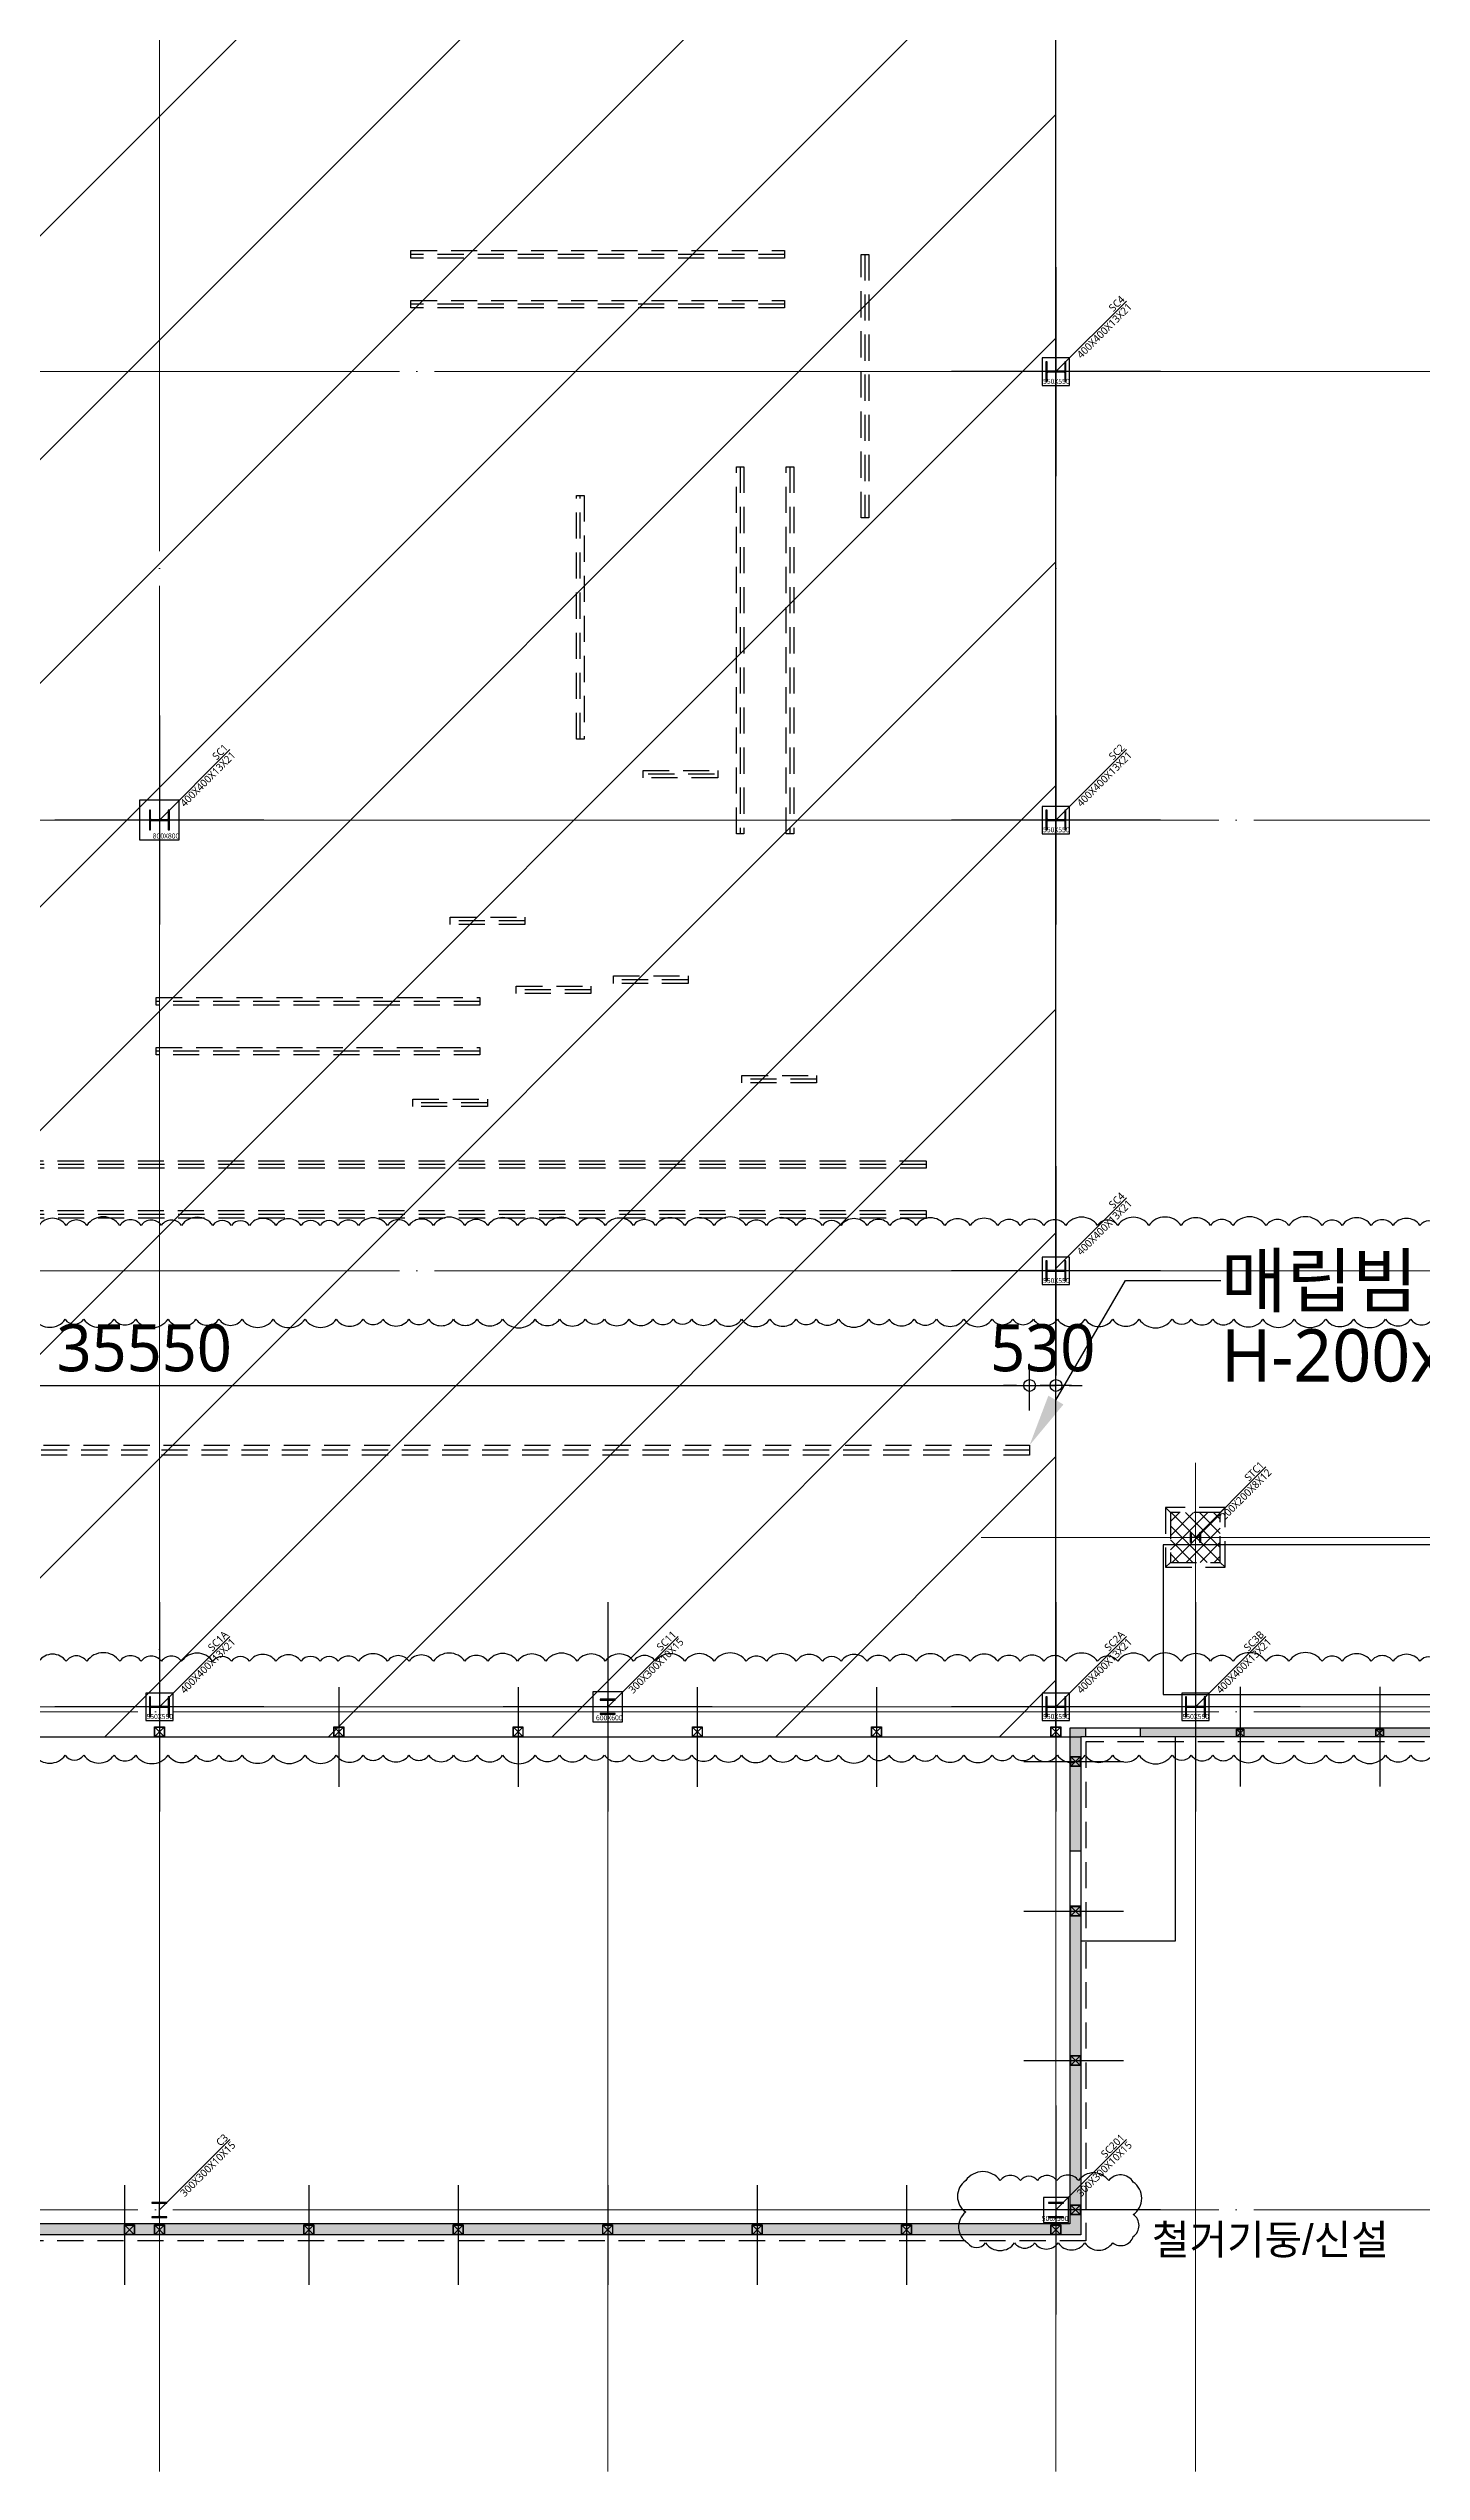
# Model space of a CAD drawing. Header units: millimetres. Extents: x -17369 to 294000, y -718917 to 220315.
# Drawn here: x 187202 to 214770, y 34393 to 83030 of the extents above; entities that cross this region are included whole.
import ezdxf
from ezdxf.enums import TextEntityAlignment as Align

# ---------------------------------------------------------------- set-up
doc = ezdxf.new("R2010")
doc.units = ezdxf.units.MM
doc.header["$LTSCALE"] = 350
for name, pattern in [('CEN', [62, 60, -1, 0, -1]), ('H12', [3, 2, -1]), ('HID', [2.3, 1.5, -0.8]), ('X-200-S-COL$0$CEN', [62, 60, -1, 0, -1]), ('X-200-S-COL$0$HID', [2.3, 1.5, -0.8])]:
    doc.linetypes.add(name, pattern=pattern)
doc.layers.get('Defpoints').update_dxf_attribs({"color": 181})
for name, color, linetype in [('0-THK300 RC SFRC SLAB영역', 2, 'H12'), ('0_RC-SLAB', 7, 'Continuous'), ('6', 6, 'Continuous'), ('CEN', 1, 'CEN'), ('Dims', 1, 'Continuous'), ('L', 9, 'Continuous'), ('PD', 6, 'Continuous'), ('PERI-OUT', 9, 'Continuous'), ('Sol', 253, 'Continuous'), ('T', 7, 'Continuous'), ('X-200-S-COL$0$Cen', 1, 'X-200-S-COL$0$CEN'), ('X-200-S-COL$0$CenA', 13, 'X-200-S-COL$0$CEN'), ('X-200-S-COL$0$CenB', 5, 'X-200-S-COL$0$CEN'), ('X-200-S-COL$0$H-Col', 3, 'Continuous'), ('X-200-S-COL$0$H-매설빔(150x150)', 2, 'Continuous'), ('X-200-S-COL$0$H-매설빔(200x200)', 250, 'Continuous'), ('X-200-S-COL$0$STUD', 4, 'Continuous')]:
    doc.layers.add(name, color=color, linetype=linetype)
for name, color, linetype, plot in [('N-plot', 147, 'Continuous', False), ('X-200-S-COL$0$#REV_231010', 21, 'Continuous', False), ('X-200-S-COL$0$P-Line', 144, 'Continuous', False), ('X-200-S-COL$0$PERI-OUT', 17, 'Continuous', False), ('X-200-S-COL$0$S-NAME', 144, 'Continuous', False)]:
    doc.layers.add(name, color=color, linetype=linetype, plot=plot)
doc.styles.add('X-200-S-COL$0$Standard', font='arial.ttf')
doc.styles.add('X-200-S-COL$0$맑은고딕', font='malgun.ttf')
doc.styles.add('맑은고딕', font='malgun.ttf')

# ---------------------------------------------------------------- blocks, each defined once
blk = doc.blocks.new('X-200-S-COL$0$1F GRID_231010')
at = {"layer": 'X-200-S-COL$0$Cen', "lineweight": 0}
for p, q in [((129980, 23300), (129980, -123050)), ((147980, 23300), (147980, -123050)), ((172950, -89900), (-22950, -89900)), ((172950, -107800), (-22950, -107800)), ((172950, -117800), (-22950, -117800))]:
    blk.add_line(p, q, dxfattribs=at)
at = {"layer": 'X-200-S-COL$0$CenA', "lineweight": 0}
for p, q in [((70400, -80900), (172950, -80900)), ((70400, -98950), (172950, -98950)), ((150780, -102800), (150780, -123050)), ((146480, -104300), (172950, -104300)), ((138980, -106300), (138980, -123050)), ((172950, -107700), (70400, -107700))]:
    blk.add_line(p, q, dxfattribs=at)
blk = doc.blocks.new('X-200-S-COL$0$H-400x400x13x21')
at = {"color": 0}
blk.add_lwpolyline([(200, -200), (200, -179), (28.5, -179, -0.4142136), (6.5, -157), (6.5, 157, -0.4142136), (28.5, 179), (200, 179), (200, 200), (-200, 200), (-200, 179), (-28.5, 179, -0.4142136), (-6.5, 157), (-6.5, -157, -0.4142136), (-28.5, -179), (-200, -179), (-200, -200)], format="xyb", close=True, dxfattribs=at)
blk = doc.blocks.new('X-200-S-COL$0$H-300x300x10x15')
at = {"color": 0, "linetype": 'ByBlock', "ltscale": 0.5}
blk.add_lwpolyline([(23, -135, -0.414214), (5, -117), (5, 117, -0.414214), (23, 135), (150, 135), (150, 150), (-150, 150), (-150, 135), (-23, 135, -0.414214), (-5, 117), (-5, -117, -0.414214), (-23, -135), (-150, -135), (-150, -150), (150, -150), (150, -135)], format="xyb", close=True, dxfattribs=at)
blk = doc.blocks.new('X-200-S-COL$0$H-200x200x8x12')
at = {"color": 0, "linetype": 'ByBlock'}
blk.add_lwpolyline([(100, 88), (17, 88, 0.414214), (4, 75), (4, -75, 0.414214), (17, -88), (100, -88), (100, -100), (-100, -100), (-100, -88), (-17, -88, 0.414214), (-4, -75), (-4, 75, 0.414214), (-17, 88), (-100, 88), (-100, 100), (100, 100)], format="xyb", close=True, dxfattribs=at)
blk = doc.blocks.new('X-200-S-COL$0$1F COLUMN_231010')
at = {"layer": 'X-200-S-COL$0$H-Col', "color": 0}
for name, p, rotation in [('X-200-S-COL$0$H-400x400x13x21', (207430, 76543), 90), ('X-200-S-COL$0$H-400x400x13x21', (189430, 67543), 90), ('X-200-S-COL$0$H-400x400x13x21', (207430, 67543), 90), ('X-200-S-COL$0$H-400x400x13x21', (207430, 58493), 90), ('X-200-S-COL$0$H-200x200x8x12', (210230, 53143), 90), ('X-200-S-COL$0$H-400x400x13x21', (189430, 49743), 90), ('X-200-S-COL$0$H-300x300x10x15', (198430, 49743), 180), ('X-200-S-COL$0$H-400x400x13x21', (207430, 49743), 90), ('X-200-S-COL$0$H-400x400x13x21', (210230, 49743), 90)]:
    blk.add_blockref(name, p, dxfattribs=dict(at, rotation=rotation))
for p in [(189430, 39643), (207430, 39643)]:
    blk.add_blockref('X-200-S-COL$0$H-300x300x10x15', p, dxfattribs=at)
blk = doc.blocks.new('X-200-S-COL$0$S-NAME')
at = {"layer": 'X-200-S-COL$0$S-NAME', "color": 0}
blk.add_line((0, 0), (2000, 0), dxfattribs=at)
at = {"layer": 'X-200-S-COL$0$S-NAME', "color": 0, "style": 'X-200-S-COL$0$맑은고딕'}
for p in [(2000, 105), (2000, -105)]:
    blk.add_attdef('.', text='', height=150, rotation=359.9949, dxfattribs=at).set_placement(p, align=Align.MIDDLE_RIGHT)
blk = doc.blocks.new('X-200-S-COL$0$PERIMITER_231026')
at = {"layer": 'X-200-S-COL$0$PERI-OUT'}
for points in [[(140800, 167343), (140800, 171293), (177580, 171293), (177580, 176343), (200030, 179093), (224980, 179093), (224980, 150943), (222400, 150943), (222400, 54231), (217203, 49143), (207930, 49143), (207930, 39143), (58950, 39143), (58950, 49143), (45650, 49143), (45650, 98043), (39480, 98043), (39480, 139943), (49950, 139943), (49950, 157943), (120950, 157943), (120950, 169343), (135850, 169343), (135850, 167343)], [(141020, 167123), (141020, 171073), (177800, 171073), (177800, 176148), (200043, 178873), (224760, 178873), (224760, 151163), (222230, 151163), (222230, 54303), (217134, 49313), (207710, 49313), (207710, 39363), (59170, 39363), (59170, 49363), (45870, 49363), (45870, 98263), (39650, 98263), (39650, 139723), (50170, 139723), (50170, 157723), (121120, 157723), (121125, 169173), (135680, 169173), (135680, 167123)]]:
    blk.add_lwpolyline(points, dxfattribs=at)
blk = doc.blocks.new('X-200-S-COL$0$Stud')
at = {"color": 250}
for p, q in [((-94, -94), (94, 94)), ((-94, 94), (94, -94))]:
    blk.add_line(p, q, dxfattribs=at)
blk.add_lwpolyline([(100, -100), (-100, -100), (-100, 100), (100, 100)], close=True)
at = {"color": 6}
blk.add_lwpolyline([(94, -94), (-94, -94), (-94, 94), (94, 94)], close=True, dxfattribs=at)
blk = doc.blocks.new('X-200-S-COL$0$Stud-150x150x6')
at = {"color": 250}
for p, q in [((-69, -69), (69, 69)), ((-69, 69), (69, -69))]:
    blk.add_line(p, q, dxfattribs=at)
blk.add_lwpolyline([(75, -75), (-75, -75), (-75, 75), (75, 75)], close=True)
at = {"color": 6}
blk.add_lwpolyline([(69, -69), (-69, -69), (-69, 69), (69, 69)], close=True, dxfattribs=at)
blk = doc.blocks.new('X-200-S-COL$0$1F STUD_231010')
at = {"layer": 'X-200-S-COL$0$CenB'}
for p, q in [((193030, 50138), (193030, 48138)), ((196630, 50138), (196630, 48138)), ((200230, 50138), (200230, 48138)), ((203830, 50138), (203830, 48138)), ((211130, 50143), (211130, 48143)), ((213930, 50143), (213930, 48143)), ((206785, 48643), (208785, 48643)), ((206785, 45643), (208785, 45643)), ((206785, 42643), (208785, 42643)), ((188730, 40143), (188730, 38143)), ((192430, 40143), (192430, 38143)), ((195430, 40143), (195430, 38143)), ((198430, 40143), (198430, 38143)), ((201430, 40143), (201430, 38143)), ((204430, 40143), (204430, 38143))]:
    blk.add_line(p, q, dxfattribs=at)
at = {"layer": 'X-200-S-COL$0$STUD'}
for name, p in [('X-200-S-COL$0$Stud', (189430, 49243)), ('X-200-S-COL$0$Stud', (193030, 49243)), ('X-200-S-COL$0$Stud', (196630, 49243)), ('X-200-S-COL$0$Stud', (200230, 49243)), ('X-200-S-COL$0$Stud', (203830, 49243)), ('X-200-S-COL$0$Stud', (207430, 49243)), ('X-200-S-COL$0$Stud-150x150x6', (211130, 49218)), ('X-200-S-COL$0$Stud-150x150x6', (213930, 49218)), ('X-200-S-COL$0$Stud', (207825, 48643)), ('X-200-S-COL$0$Stud', (207825, 45643)), ('X-200-S-COL$0$Stud', (207825, 42643)), ('X-200-S-COL$0$Stud', (207825, 39643)), ('X-200-S-COL$0$Stud', (188830, 39243)), ('X-200-S-COL$0$Stud', (189430, 39243)), ('X-200-S-COL$0$Stud', (192430, 39243)), ('X-200-S-COL$0$Stud', (195430, 39243)), ('X-200-S-COL$0$Stud', (198430, 39243)), ('X-200-S-COL$0$Stud', (201430, 39243)), ('X-200-S-COL$0$Stud', (204430, 39243)), ('X-200-S-COL$0$Stud', (207430, 39243))]:
    blk.add_blockref(name, p, dxfattribs=at)
blk = doc.blocks.new('X-200-S-COL$0$ZONE#5_BEAM')
at = {"layer": 'X-200-S-COL$0$H-매설빔(150x150)', "color": 0, "linetype": 'ByBlock', "lineweight": -2}
for p, q in [((48630, 2355), (41130, 2355)), ((50245, 2355), (50245, -2935)), ((48630, 1355), (41130, 1355)), ((47740, -1910), (47740, -9275)), ((48740, -1910), (48740, -9275)), ((44530, -7375), (44530, -2485)), ((47224, -8080), (45724, -8080)), ((43420, -11025), (41920, -11025)), ((42515, -12640), (36015, -12640)), ((44745, -12410), (43245, -12410)), ((46695, -12205), (45195, -12205)), ((42515, -13640), (36015, -13640)), ((49275, -14200), (47775, -14200)), ((42665, -14675), (41165, -14675)), ((51475, -15915), (12300, -15915)), ((51475, -16915), (12300, -16915))]:
    blk.add_line(p, q, dxfattribs=at)
for points in [[(41130, 2280), (41130, 2430), (48630, 2430), (48630, 2280)], [(50320, -2935), (50170, -2935), (50170, 2355), (50320, 2355)], [(41130, 1280), (41130, 1430), (48630, 1430), (48630, 1280)], [(47815, -9275), (47665, -9275), (47665, -1910), (47815, -1910)], [(48815, -9275), (48665, -9275), (48665, -1910), (48815, -1910)], [(44455, -2485), (44605, -2485), (44605, -7375), (44455, -7375)], [(45790, -8155), (45790, -8005), (47290, -8005), (47290, -8155)], [(41920, -11100), (41920, -10950), (43420, -10950), (43420, -11100)], [(45195, -12280), (45195, -12130), (46695, -12130), (46695, -12280)], [(36015, -12715), (36015, -12565), (42515, -12565), (42515, -12715)], [(43245, -12485), (43245, -12335), (44745, -12335), (44745, -12485)], [(36015, -13715), (36015, -13565), (42515, -13565), (42515, -13715)], [(47775, -14275), (47775, -14125), (49275, -14125), (49275, -14275)], [(41165, -14750), (41165, -14600), (42665, -14600), (42665, -14750)], [(12300, -15990), (12300, -15840), (51475, -15840), (51475, -15990)], [(12300, -16990), (12300, -16840), (51475, -16840), (51475, -16990)]]:
    blk.add_lwpolyline(points, close=True, dxfattribs=at)
at = {"layer": 'X-200-S-COL$0$H-매설빔(200x200)', "color": 0, "linetype": 'ByBlock', "lineweight": -2}
blk.add_line((53550, -21650), (9600, -21650), dxfattribs=at)
blk.add_lwpolyline([(9600, -21750), (9600, -21550), (53550, -21550), (53550, -21750)], close=True, dxfattribs=at)
blk = doc.blocks.new('DIMDOT')
at = {"color": 0, "linetype": 'ByBlock'}
blk.add_line((-1.2, 0), (1.2, 0), dxfattribs=at)
at = {"color": 3}
blk.add_circle((0, 0), 0.45, dxfattribs=at)

msp = doc.modelspace()

# ---------------------------------------------------------------- hatches: boundary and pattern name
at = {"layer": '0-THK300 RC SFRC SLAB영역', "linetype": 'ByBlock'}
h = msp.add_hatch(dxfattribs=at)
h.set_pattern_fill('ANSI31', color=256, scale=1000)
h.paths.add_polyline_path([(141347.7, 49142.6), (207430, 49142.6), (207430, 85542.6), (141348.5, 85542.6)])
at = {"layer": '6'}
h = msp.add_hatch(dxfattribs=at)
h.set_pattern_fill('_USER', color=250, scale=200, angle=45, double=1, pattern_type=0)
h.set_pattern_definition([(45, (132330, -94650), (-141.42136, 141.42136), []), (135, (132330, -94650), (-141.42136, -141.42136), [])])
h.paths.add_polyline_path([(209730, 52642.6), (209730, 53642.6), (210730, 53642.6), (210730, 52642.6)])
at = {"layer": 'Sol'}
h = msp.add_hatch(color=256, dxfattribs=at)
h.dxf.hatch_style = 1
h.paths.add_polyline_path([(118570, 39362.6), (116250, 39362.6), (116250, 39142.6), (118570, 39142.6)])
h.paths.add_polyline_path([(174720, 39362.6), (172550, 39362.6), (172550, 39142.6), (174720, 39142.6)])
h.paths.add_polyline_path([(170450, 39362.6), (170450, 39142.6), (171450, 39142.6), (171450, 39362.6)])
h.paths.add_polyline_path([(163550, 39362.6), (163550, 39142.6), (165450, 39142.6), (165450, 39362.6)])
h.paths.add_polyline_path([(162450, 39142.6), (162450, 39362.6), (129130, 39362.6), (129130, 39142.6)])
h.paths.add_polyline_path([(73450, 39362.6), (73450, 39142.6), (115150, 39142.6), (115150, 39362.6)])
h.paths.add_polyline_path([(56150, 49362.6), (56150, 49142.6), (57350, 49142.6), (57350, 49362.6)])
h.paths.add_polyline_path([(45870, 60442.6), (45650, 60442.6), (45650, 49142.6), (52150, 49142.6), (52150, 49362.6), (45870, 49362.6)])
h.paths.add_polyline_path([(45870, 71042.6), (45650, 71042.6), (45650, 62442.6), (45870, 62442.6)])
h.paths.add_polyline_path([(45870, 79642.6), (45650, 79642.6), (45650, 76042.6), (45870, 76042.6)])
h.paths.add_polyline_path([(44800, 98262.6), (44800, 98042.6), (45650, 98042.6), (45650, 80742.6), (45870, 80742.6), (45870, 98262.6)])
h.paths.add_polyline_path([(45800, 139942.6), (45800, 139722.6), (46500, 139722.6), (46500, 139942.6)])
h.paths.add_polyline_path([(40800, 139722.6), (40800, 139942.6), (39480, 139942.6), (39480, 98042.6), (40800, 98042.6), (40800, 98262.6), (39650, 98262.6), (39650, 139722.6)])
h.paths.add_polyline_path([(50170, 145142.6), (49950, 145142.6), (49950, 139942.6), (47600, 139942.6), (47600, 139722.6), (50170, 139722.6)])
h.paths.add_polyline_path([(50170, 147842.6), (49950, 147842.6), (49950, 146942.6), (50170, 146942.6)])
h.paths.add_polyline_path([(50170, 155042.6), (49950, 155042.6), (49950, 148742.6), (50170, 148742.6)])
h.paths.add_polyline_path([(67250, 157722.6), (67250, 157942.6), (49950, 157942.6), (49950, 156842.6), (50170, 156842.6), (50170, 157722.6)])
h.paths.add_polyline_path([(109850, 157722.6), (109850, 157942.6), (68350, 157942.6), (68350, 157722.6)])
h.paths.add_polyline_path([(135680, 167122.6), (136250, 167122.6), (136250, 167342.6), (135850, 167342.6), (135850, 169342.6), (120950, 169342.6), (120950, 166167.6), (121120, 166167.6), (121120, 169172.6), (135680, 169172.6)])
h.paths.add_polyline_path([(137850, 167342.6), (137350, 167342.6), (137350, 167122.6), (137850, 167122.6)])
h.paths.add_polyline_path([(177800, 171942.6), (177580, 171942.6), (177580, 171292.6), (140800, 171292.6), (140800, 167342.6), (140350, 167342.6), (140350, 167122.6), (141020, 167122.6), (141020, 171072.6), (177800, 171072.6)])
h.paths.add_polyline_path([(224760, 177842.6), (224980, 177842.6), (224980, 179092.6), (200030, 179092.6), (177580, 176342.6), (177580, 175342.6), (177800, 175342.6), (177800, 176147.9), (200043.4, 178872.6), (224760, 178872.6)])
h.paths.add_polyline_path([(207930, 45742.6), (207710, 45742.6), (207710, 39362.6), (185280, 39362.6), (185280, 39142.6), (207930, 39142.6)])
h.paths.add_polyline_path([(208030, 49142.6), (208030, 49312.6), (207710, 49312.6), (207710, 46842.6), (207930, 46842.6), (207930, 49142.6)])
h.paths.add_polyline_path([(222400, 64617.6), (222230, 64617.6), (222230, 54302.5), (217133.9, 49312.6), (209130, 49312.6), (209130, 49142.6), (217203.3, 49142.6), (222400, 54231)])
h.paths.add_polyline_path([(222400, 89467.6), (222230, 89467.6), (222230, 66617.6), (222400, 66617.6)])
h.paths.add_polyline_path([(222400, 97617.6), (222230, 97617.6), (222230, 91467.6), (222400, 91467.6)])
h.paths.add_polyline_path([(222400, 107467.6), (222230, 107467.6), (222230, 100417.6), (222400, 100417.6)])
h.paths.add_polyline_path([(222400, 144167.6), (222230, 144167.6), (222230, 109467.6), (222400, 109467.6)])
h.paths.add_polyline_path([(222230, 145267.6), (222400, 145267.6), (222400, 150942.6), (224980, 150942.6), (224980, 172842.6), (224760, 172842.6), (224760, 151162.6), (222230, 151162.6)])
h.paths.add_polyline_path([(67350, 39362.6), (67350, 39142.6), (69450, 39142.6), (69450, 39362.6)])
h.paths.add_polyline_path([(66250, 39142.6), (66250, 39362.6), (59170, 39362.6), (59170, 49362.6), (58450, 49362.6), (58450, 49142.6), (58950, 49142.6), (58950, 39142.6)])
h.paths.add_polyline_path([(120950, 160967.6), (121120, 160967.6), (121120, 164167.6), (120950, 164167.6)])
h.paths.add_polyline_path([(121120, 159867.6), (120950, 159867.6), (120950, 157942.6), (110950, 157942.6), (110950, 157722.6), (121120, 157722.6)])

# ---------------------------------------------------------------- linework, layer by layer
at = {"layer": '0-THK300 RC SFRC SLAB영역', "linetype": 'ByBlock'}
msp.add_lwpolyline([(141347.7, 49142.6), (207430, 49142.6), (207430, 85542.6), (141348.5, 85542.6)], close=True, dxfattribs=at)
at = {"layer": '0_RC-SLAB', "color": 4}
for p, q in [((216930, 52992.6), (209580, 52992.6)), ((209580, 52992.6), (209580, 49992.6)), ((209580, 49992.6), (216930, 49992.6))]:
    msp.add_line(p, q, dxfattribs=at)
at = {"layer": '0_RC-SLAB'}
for p, q in [((217133.9, 49312.6), (207710, 49312.6)), ((207710, 49312.6), (207710, 39362.6)), ((207710, 39362.6), (185280, 39362.6))]:
    msp.add_line(p, q, dxfattribs=at)
at = {"layer": '6', "linetype": 'HID'}
msp.add_lwpolyline([(209730, 52642.6), (210730, 52642.6), (210730, 53642.6), (209730, 53642.6)], close=True, dxfattribs=at)
at = {"layer": 'CEN'}
for p, q in [((207430, 78642.6), (207430, 74442.6)), ((209530, 76542.6), (205330, 76542.6)), ((189430, 69642.6), (189430, 65442.6)), ((207430, 69642.6), (207430, 65442.6)), ((191530, 67542.6), (187330, 67542.6)), ((209530, 67542.6), (205330, 67542.6)), ((207430, 60592.6), (207430, 56392.6)), ((209530, 58492.6), (205330, 58492.6)), ((189430, 51842.6), (189430, 47642.6)), ((198430, 51842.6), (198430, 47642.6)), ((207430, 51842.6), (207430, 47642.6)), ((210230, 51842.6), (210230, 47642.6)), ((191530, 49742.6), (187330, 49742.6)), ((200530, 49742.6), (196330, 49742.6)), ((209530, 49742.6), (205330, 49742.6)), ((212330, 49742.6), (208130, 49742.6)), ((207430, 41742.6), (207430, 37542.6)), ((209530, 39642.6), (205330, 39642.6))]:
    msp.add_line(p, q, dxfattribs=at)
at = {"layer": 'Dims', "color": 1, "transparency": 16777216}
for p, q in [((206900, 55692.6), (206900, 56630.1)), ((206900, 55692.6), (206900, 56630.1)), ((207430, 55692.6), (207430, 56630.1)), ((171612.5, 56192.6), (206637.5, 56192.6)), ((206637.5, 56192.6), (206375, 56192.6)), ((206900, 56192.6), (207430, 56192.6)), ((207692.5, 56192.6), (207955, 56192.6))]:
    msp.add_line(p, q, dxfattribs=at)
at = {"layer": 'L', "lineweight": -2}
for p, q in [((207429.1, 55899.6), (208828.1, 58297.3)), ((208828.1, 58297.3), (210742.1, 58297.3))]:
    msp.add_line(p, q, dxfattribs=at)
msp.add_solid([(207580.3, 55811.4), (206900, 54992.6), (207278, 55987.7)], dxfattribs=at)
at = {"layer": 'N-plot', "linetype": 'HID'}
for p, q in [((209630, 53742.6), (209730, 53642.6)), ((210830, 53742.6), (210730, 53642.6)), ((209630, 52542.6), (209730, 52642.6)), ((210830, 52542.6), (210730, 52642.6))]:
    msp.add_line(p, q, dxfattribs=at)
msp.add_lwpolyline([(209630, 52542.6), (210830, 52542.6), (210830, 53742.6), (209630, 53742.6)], close=True, dxfattribs=at)
at = {"layer": 'PD'}
for points in [[(207155, 76267.6), (207705, 76267.6), (207705, 76817.6), (207155, 76817.6)], [(189030, 67142.6), (189830, 67142.6), (189830, 67942.6), (189030, 67942.6)], [(207155, 67267.6), (207705, 67267.6), (207705, 67817.6), (207155, 67817.6)], [(207155, 58217.6), (207705, 58217.6), (207705, 58767.6), (207155, 58767.6)], [(189155, 49467.6), (189705, 49467.6), (189705, 50017.6), (189155, 50017.6)], [(198130, 49442.6), (198730, 49442.6), (198730, 50042.6), (198130, 50042.6)], [(207155, 49467.6), (207705, 49467.6), (207705, 50017.6), (207155, 50017.6)], [(209955, 49467.6), (210505, 49467.6), (210505, 50017.6), (209955, 50017.6)], [(207180, 39392.6), (207680, 39392.6), (207680, 39892.6), (207180, 39892.6)]]:
    msp.add_lwpolyline(points, close=True, dxfattribs=at)
at = {"layer": 'PERI-OUT'}
for p, q in [((217133.9, 49312.6), (207710, 49312.6)), ((207710, 49312.6), (207710, 39362.6)), ((217203.3, 49142.6), (207930, 49142.6)), ((207930, 49142.6), (207930, 39142.6)), ((208030, 49142.6), (208030, 49312.6)), ((209130, 49142.6), (209130, 49312.6)), ((209830, 45042.6), (209830, 49142.6)), ((207930, 46842.6), (207710, 46842.6)), ((207930, 45742.6), (207710, 45742.6)), ((207930, 45042.6), (209830, 45042.6)), ((207710, 39362.6), (185280, 39362.6)), ((207930, 39142.6), (185280, 39142.6))]:
    msp.add_line(p, q, dxfattribs=at)
at = {"layer": 'X-200-S-COL$0$#REV_231010'}
for points in [[(215089.9, 59406.3, 0.5205671), (214738.7, 59406.3, 0.5205671), (214198.5, 59406.3, 0.5205671), (213760, 59406.3, 0.5205671), (213174.1, 59406.3, 0.5205671), (212773.2, 59406.3, 0.5205671), (212106.6, 59406.3, 0.5205671), (211649.8, 59406.3, 0.5205671), (210984.9, 59406.3, 0.5205671), (210534.3, 59406.3, 0.5205671), (209940.9, 59406.3, 0.5205671), (209298.1, 59406.3, 0.5205671), (208670.5, 59406.3, 0.5205671), (208263.5, 59406.3, 0.5205671), (207627.3, 59406.3, 0.5205671), (207187.2, 59406.3, 0.5205671), (206714.2, 59406.3, 0.5205671), (206263.1, 59406.3, 0.5205671), (205710.7, 59406.3, 0.5205671), (205200.5, 59406.3, 0.5205671), (204620.6, 59406.3, 0.5205671), (204097.5, 59406.3, 0.5205671), (203638.7, 59406.3, 0.5205671), (203114.8, 59406.3, 0.5205671), (202739.8, 59406.3, 0.5205671), (202213.9, 59406.3, 0.5205671), (201616.8, 59406.3, 0.5205671), (201213.4, 59406.3, 0.5205671), (200565.5, 59406.3, 0.5205671), (199977.1, 59406.3, 0.5205671), (199390.7, 59406.3, 0.5205671), (198948.2, 59406.3, 0.5205671), (198383, 59406.3, 0.5205671), (197816.7, 59406.3, 0.5205671), (197189.1, 59406.3, 0.5205671), (196622.8, 59406.3, 0.5205671), (196022, 59406.3, 0.5205671), (195563.8, 59406.3, 0.5205671), (194932, 59406.3, 0.5205671), (194443, 59406.3, 0.5205671), (194006.8, 59406.3, 0.5205671), (193427.5, 59406.3, 0.5205671), (193021.8, 59406.3, 0.5205671), (192656.4, 59406.3, 0.5205671), (192274, 59406.3, 0.5205671), (191769.1, 59406.3, 0.5205671), (191237.9, 59406.3, 0.5205671), (190876.8, 59406.3, 0.5205671), (190501.1, 59406.3, 0.5205671), (189875.2, 59406.3, 0.5205671), (189469.3, 59406.3, 0.5205671), (189064.3, 59406.3, 0.5205671), (188633.4, 59406.3, 0.5205671), (187972.5, 59406.3, 0.5205671), (187556.8, 59406.3, 0.5205671), (187009.7, 59406.3, 0.5205671)], [(186922.3, 57520.7, 0.5205671), (187537, 57520.7, 0.5205671), (187910.6, 57520.7, 0.5205671), (188519.6, 57520.7, 0.5205671), (188955.4, 57520.7, 0.5205671), (189603, 57520.7, 0.5205671), (190164.6, 57520.7, 0.5205671), (190626.1, 57520.7, 0.5205671), (191091.2, 57520.7, 0.5205671), (191714.5, 57520.7, 0.5205671), (192353.7, 57520.7, 0.5205671), (192980.4, 57520.7, 0.5205671), (193519.9, 57520.7, 0.5205671), (193919, 57520.7, 0.5205671), (194440.5, 57520.7, 0.5205671), (194838.1, 57520.7, 0.5205671), (195336, 57520.7, 0.5205671), (195807.5, 57520.7, 0.5205671), (196319, 57520.7, 0.5205671), (196974.9, 57520.7, 0.5205671), (197463.4, 57520.7, 0.5205671), (197980.1, 57520.7, 0.5205671), (198365, 57520.7, 0.5205671), (198859.4, 57520.7, 0.5205671), (199335.3, 57520.7, 0.5205671), (199745.6, 57520.7, 0.5205671), (200120, 57520.7, 0.5205671), (200588.4, 57520.7, 0.5205671), (201119.2, 57520.7, 0.5205671), (201685.3, 57520.7, 0.5205671), (202213.2, 57520.7, 0.5205671), (202614.2, 57520.7, 0.5205671), (203067.4, 57520.7, 0.5205671), (203674.9, 57520.7, 0.5205671), (204077.4, 57520.7, 0.5205671), (204582.5, 57520.7, 0.5205671), (205032.2, 57520.7, 0.5205671), (205578.8, 57520.7, 0.5205671), (206147.7, 57520.7, 0.5205671), (206562.6, 57520.7, 0.5205671), (206976, 57520.7, 0.5205671), (207458.7, 57520.7, 0.5205671), (208016.4, 57520.7, 0.5205671), (208569.8, 57520.7, 0.5205671), (209099.7, 57520.7, 0.5205671), (209762.5, 57520.7, 0.5205671), (210147.8, 57520.7, 0.5205671), (210578.9, 57520.7, 0.5205671), (211001.9, 57520.7, 0.5205671), (211584.7, 57520.7, 0.5205671), (212211.6, 57520.7, 0.5205671), (212846, 57520.7, 0.5205671), (213409.8, 57520.7, 0.5205671), (214047.8, 57520.7, 0.5205671), (214553.5, 57520.7, 0.5205671), (214986.4, 57520.7, 0.5205671)], [(215089.9, 50656.3, 0.5205671), (214738.7, 50656.3, 0.5205671), (214198.5, 50656.3, 0.5205671), (213760, 50656.3, 0.5205671), (213174.1, 50656.3, 0.5205671), (212773.2, 50656.3, 0.5205671), (212106.6, 50656.3, 0.5205671), (211649.8, 50656.3, 0.5205671), (210984.9, 50656.3, 0.5205671), (210534.3, 50656.3, 0.5205671), (209940.9, 50656.3, 0.5205671), (209298.1, 50656.3, 0.5205671), (208670.5, 50656.3, 0.5205671), (208263.5, 50656.3, 0.5205671), (207627.3, 50656.3, 0.5205671), (207187.2, 50656.3, 0.5205671), (206714.2, 50656.3, 0.5205671), (206263.1, 50656.3, 0.5205671), (205710.7, 50656.3, 0.5205671), (205200.5, 50656.3, 0.5205671), (204620.6, 50656.3, 0.5205671), (204097.5, 50656.3, 0.5205671), (203638.7, 50656.3, 0.5205671), (203114.8, 50656.3, 0.5205671), (202739.8, 50656.3, 0.5205671), (202213.9, 50656.3, 0.5205671), (201616.8, 50656.3, 0.5205671), (201213.4, 50656.3, 0.5205671), (200565.5, 50656.3, 0.5205671), (199977.1, 50656.3, 0.5205671), (199390.7, 50656.3, 0.5205671), (198948.2, 50656.3, 0.5205671), (198383, 50656.3, 0.5205671), (197816.7, 50656.3, 0.5205671), (197189.1, 50656.3, 0.5205671), (196622.8, 50656.3, 0.5205671), (196022, 50656.3, 0.5205671), (195563.8, 50656.3, 0.5205671), (194932, 50656.3, 0.5205671), (194443, 50656.3, 0.5205671), (194006.8, 50656.3, 0.5205671), (193427.5, 50656.3, 0.5205671), (193021.8, 50656.3, 0.5205671), (192656.4, 50656.3, 0.5205671), (192274, 50656.3, 0.5205671), (191769.1, 50656.3, 0.5205671), (191237.9, 50656.3, 0.5205671), (190876.8, 50656.3, 0.5205671), (190501.1, 50656.3, 0.5205671), (189875.2, 50656.3, 0.5205671), (189469.3, 50656.3, 0.5205671), (189064.3, 50656.3, 0.5205671), (188633.4, 50656.3, 0.5205671), (187972.5, 50656.3, 0.5205671), (187556.8, 50656.3, 0.5205671), (187009.7, 50656.3, 0.5205671)], [(186922.3, 48770.7, 0.5205671), (187537, 48770.7, 0.5205671), (187910.6, 48770.7, 0.5205671), (188519.6, 48770.7, 0.5205671), (188955.4, 48770.7, 0.5205671), (189603, 48770.7, 0.5205671), (190164.6, 48770.7, 0.5205671), (190626.1, 48770.7, 0.5205671), (191091.2, 48770.7, 0.5205671), (191714.5, 48770.7, 0.5205671), (192353.7, 48770.7, 0.5205671), (192980.4, 48770.7, 0.5205671), (193519.9, 48770.7, 0.5205671), (193919, 48770.7, 0.5205671), (194440.5, 48770.7, 0.5205671), (194838.1, 48770.7, 0.5205671), (195336, 48770.7, 0.5205671), (195807.5, 48770.7, 0.5205671), (196319, 48770.7, 0.5205671), (196974.9, 48770.7, 0.5205671), (197463.4, 48770.7, 0.5205671), (197980.1, 48770.7, 0.5205671), (198365, 48770.7, 0.5205671), (198859.4, 48770.7, 0.5205671), (199335.3, 48770.7, 0.5205671), (199745.6, 48770.7, 0.5205671), (200120, 48770.7, 0.5205671), (200588.4, 48770.7, 0.5205671), (201119.2, 48770.7, 0.5205671), (201685.3, 48770.7, 0.5205671), (202213.2, 48770.7, 0.5205671), (202614.2, 48770.7, 0.5205671), (203067.4, 48770.7, 0.5205671), (203674.9, 48770.7, 0.5205671), (204077.4, 48770.7, 0.5205671), (204582.5, 48770.7, 0.5205671), (205032.2, 48770.7, 0.5205671), (205578.8, 48770.7, 0.5205671), (206147.7, 48770.7, 0.5205671), (206562.6, 48770.7, 0.5205671), (206976, 48770.7, 0.5205671), (207458.7, 48770.7, 0.5205671), (208016.4, 48770.7, 0.5205671), (208569.8, 48770.7, 0.5205671), (209099.7, 48770.7, 0.5205671), (209762.5, 48770.7, 0.5205671), (210147.8, 48770.7, 0.5205671), (210578.9, 48770.7, 0.5205671), (211001.9, 48770.7, 0.5205671), (211584.7, 48770.7, 0.5205671), (212211.6, 48770.7, 0.5205671), (212846, 48770.7, 0.5205671), (213409.8, 48770.7, 0.5205671), (214047.8, 48770.7, 0.5205671), (214553.5, 48770.7, 0.5205671), (214986.4, 48770.7, 0.5205671)]]:
    msp.add_lwpolyline(points, format="xyb", dxfattribs=at)
msp.add_lwpolyline([(205617.6, 40231.6, 0.5205671), (205617.6, 39600, 0.5205671), (205655.9, 38981.7, 0.5205671), (206015, 38981.7, 0.5205671), (206601, 38981.7, 0.5205671), (207002.3, 38981.7, 0.5205671), (207473.4, 38981.7, 0.5205671), (208008.8, 38981.7, 0.5205671), (208569.6, 38981.7, 0.5205671), (208983.3, 39111.9, 0.5205671), (208983.3, 39551.2, 0.5205671), (208983.3, 40202.6, 0.5205671), (208488.7, 40231.6, 0.5205671), (207884.2, 40231.6, 0.5205671), (207449, 40231.6, 0.5205671), (207057.5, 40231.6, 0.5205671), (206720, 40231.6, 0.5205671), (206310.5, 40231.6, 0.5205671)], format="xyb", close=True, dxfattribs=at)
at = {"layer": 'X-200-S-COL$0$P-Line'}
msp.add_line((77525, 49142.6), (207930, 49142.6), dxfattribs=at)
at = {"layer": 'X-200-S-COL$0$P-Line', "color": 253, "linetype": 'X-200-S-COL$0$HID'}
msp.add_lwpolyline([(222500, 54189), (217244.1, 49042.6), (208030, 49042.6), (208030, 39022.6), (58850, 39022.6), (58850, 49042.6), (45550, 49042.6), (45550, 97942.6), (39380, 97942.6), (39380, 140042.6), (49850, 140042.6), (49850, 158042.6), (120850, 158042.6), (120850, 169442.6), (135950, 169442.6), (135950, 167442.6), (140700, 167442.6), (140700, 171392.6), (177480, 171392.6), (177480, 176431.1), (200023.9, 179192.6), (225080, 179192.6), (225080, 150842.6), (222500, 150842.6)], close=True, dxfattribs=at)

# ---------------------------------------------------------------- block references
at = {"layer": 'Dims', "color": 1, "transparency": 16777216, "xscale": 262.5, "yscale": 262.5, "zscale": 262.5}
msp.add_blockref('DIMDOT', (206900, 56192.6), dxfattribs=at)
msp.add_blockref('DIMDOT', (206900, 56192.6), dxfattribs=at)
at = {"layer": 'Dims', "color": 1, "transparency": 16777216, "xscale": 262.5, "yscale": 262.5, "zscale": 262.5, "rotation": 180}
msp.add_blockref('DIMDOT', (207430, 56192.6), dxfattribs=at)
at = {"layer": 'X-200-S-COL$0$Cen', "lineweight": 0}
msp.add_blockref('X-200-S-COL$0$1F GRID_231010', (59450, 157442.6), dxfattribs=at)
at = {"layer": 'X-200-S-COL$0$H-Col'}
msp.add_blockref('X-200-S-COL$0$1F COLUMN_231010', (0, 0), dxfattribs=at)
at = {"layer": 'X-200-S-COL$0$H-매설빔(150x150)', "color": 1, "linetype": 'X-200-S-COL$0$HID'}
msp.add_blockref('X-200-S-COL$0$ZONE#5_BEAM', (153350, 76542.6), dxfattribs=at)
at = {"layer": 'X-200-S-COL$0$PERI-OUT'}
msp.add_blockref('X-200-S-COL$0$PERIMITER_231026', (0, 0), dxfattribs=at)
at = {"layer": 'X-200-S-COL$0$S-NAME'}
ref = msp.add_blockref('X-200-S-COL$0$S-NAME', (207430, 76542.6), dxfattribs=dict(at, rotation=45.00000000000001))
ref.add_attrib('.', '400X400X13X21', dxfattribs={"color": 0, "height": 150, "rotation": 44.99494, "style": 'X-200-S-COL$0$맑은고딕'}).set_placement((208918.2, 77882.6), align=Align.MIDDLE_RIGHT)
ref.add_attrib('.', 'SC4', dxfattribs={"color": 0, "height": 150, "rotation": 44.99494, "style": 'X-200-S-COL$0$맑은고딕'}).set_placement((208769.9, 78031), align=Align.MIDDLE_RIGHT)
ref = msp.add_blockref('X-200-S-COL$0$S-NAME', (189430, 67542.6), dxfattribs=dict(at, rotation=45.00000000000001))
ref.add_attrib('.', '400X400X13X21', dxfattribs={"color": 0, "height": 150, "rotation": 44.99494, "style": 'X-200-S-COL$0$맑은고딕'}).set_placement((190918.2, 68882.6), align=Align.MIDDLE_RIGHT)
ref.add_attrib('.', 'SC1', dxfattribs={"color": 0, "height": 150, "rotation": 44.99494, "style": 'X-200-S-COL$0$맑은고딕'}).set_placement((190769.9, 69031), align=Align.MIDDLE_RIGHT)
ref = msp.add_blockref('X-200-S-COL$0$S-NAME', (207430, 67542.6), dxfattribs=dict(at, rotation=45.00000000000001))
ref.add_attrib('.', '400X400X13X21', dxfattribs={"color": 0, "height": 150, "rotation": 44.99494, "style": 'X-200-S-COL$0$맑은고딕'}).set_placement((208918.2, 68882.6), align=Align.MIDDLE_RIGHT)
ref.add_attrib('.', 'SC2', dxfattribs={"color": 0, "height": 150, "rotation": 44.99494, "style": 'X-200-S-COL$0$맑은고딕'}).set_placement((208769.9, 69031), align=Align.MIDDLE_RIGHT)
ref = msp.add_blockref('X-200-S-COL$0$S-NAME', (207430, 58542.6), dxfattribs=dict(at, rotation=45.00000000000001))
ref.add_attrib('.', '400X400X13X21', dxfattribs={"color": 0, "height": 150, "rotation": 44.99494, "style": 'X-200-S-COL$0$맑은고딕'}).set_placement((208918.2, 59882.6), align=Align.MIDDLE_RIGHT)
ref.add_attrib('.', 'SC4', dxfattribs={"color": 0, "height": 150, "rotation": 44.99494, "style": 'X-200-S-COL$0$맑은고딕'}).set_placement((208769.9, 60031), align=Align.MIDDLE_RIGHT)
ref = msp.add_blockref('X-200-S-COL$0$S-NAME', (210230, 53142.6), dxfattribs=dict(at, rotation=45.00000000000001))
ref.add_attrib('.', '200X200X8X12', dxfattribs={"color": 0, "height": 150, "rotation": 44.99494, "style": 'X-200-S-COL$0$맑은고딕'}).set_placement((211718.2, 54482.6), align=Align.MIDDLE_RIGHT)
ref.add_attrib('.', 'STC1', dxfattribs={"color": 0, "height": 150, "rotation": 44.99494, "style": 'X-200-S-COL$0$맑은고딕'}).set_placement((211569.9, 54631), align=Align.MIDDLE_RIGHT)
ref = msp.add_blockref('X-200-S-COL$0$S-NAME', (189430, 49742.6), dxfattribs=dict(at, rotation=45.00000000000001))
ref.add_attrib('.', '400X400X13X21', dxfattribs={"color": 0, "height": 150, "rotation": 44.99494, "style": 'X-200-S-COL$0$맑은고딕'}).set_placement((190918.2, 51082.6), align=Align.MIDDLE_RIGHT)
ref.add_attrib('.', 'SC1A', dxfattribs={"color": 0, "height": 150, "rotation": 44.99494, "style": 'X-200-S-COL$0$맑은고딕'}).set_placement((190769.9, 51231), align=Align.MIDDLE_RIGHT)
ref = msp.add_blockref('X-200-S-COL$0$S-NAME', (198430, 49742.6), dxfattribs=dict(at, rotation=45.00000000000001))
ref.add_attrib('.', '300X300X10X15', dxfattribs={"color": 0, "height": 150, "rotation": 44.99494, "style": 'X-200-S-COL$0$맑은고딕'}).set_placement((199918.2, 51082.6), align=Align.MIDDLE_RIGHT)
ref.add_attrib('.', 'SC11', dxfattribs={"color": 0, "height": 150, "rotation": 44.99494, "style": 'X-200-S-COL$0$맑은고딕'}).set_placement((199769.9, 51231), align=Align.MIDDLE_RIGHT)
ref = msp.add_blockref('X-200-S-COL$0$S-NAME', (207430, 49742.6), dxfattribs=dict(at, rotation=45.00000000000001))
ref.add_attrib('.', '400X400X13X21', dxfattribs={"color": 0, "height": 150, "rotation": 44.99494, "style": 'X-200-S-COL$0$맑은고딕'}).set_placement((208918.2, 51082.6), align=Align.MIDDLE_RIGHT)
ref.add_attrib('.', 'SC2A', dxfattribs={"color": 0, "height": 150, "rotation": 44.99494, "style": 'X-200-S-COL$0$맑은고딕'}).set_placement((208769.9, 51231), align=Align.MIDDLE_RIGHT)
ref = msp.add_blockref('X-200-S-COL$0$S-NAME', (210230, 49742.6), dxfattribs=dict(at, rotation=45.00000000000001))
ref.add_attrib('.', '400X400X13X21', dxfattribs={"color": 0, "height": 150, "rotation": 44.99494, "style": 'X-200-S-COL$0$맑은고딕'}).set_placement((211718.2, 51082.6), align=Align.MIDDLE_RIGHT)
ref.add_attrib('.', 'SC3B', dxfattribs={"color": 0, "height": 150, "rotation": 44.99494, "style": 'X-200-S-COL$0$맑은고딕'}).set_placement((211569.9, 51231), align=Align.MIDDLE_RIGHT)
at = {"layer": 'X-200-S-COL$0$S-NAME', "color": 241}
ref = msp.add_blockref('X-200-S-COL$0$S-NAME', (189430, 39642.6), dxfattribs=dict(at, rotation=45.00000000000001))
ref.add_attrib('.', '300X300X10X15', dxfattribs={"color": 0, "height": 150, "rotation": 44.99494, "style": 'X-200-S-COL$0$맑은고딕'}).set_placement((190918.2, 40982.6), align=Align.MIDDLE_RIGHT)
ref.add_attrib('.', 'C3', dxfattribs={"color": 0, "height": 150, "rotation": 44.99494, "style": 'X-200-S-COL$0$맑은고딕'}).set_placement((190769.9, 41131), align=Align.MIDDLE_RIGHT)
at = {"layer": 'X-200-S-COL$0$S-NAME'}
ref = msp.add_blockref('X-200-S-COL$0$S-NAME', (207430, 39642.6), dxfattribs=dict(at, rotation=45.00000000000001))
ref.add_attrib('.', '300X300X10X15', dxfattribs={"color": 0, "height": 150, "rotation": 44.99494, "style": 'X-200-S-COL$0$맑은고딕'}).set_placement((208918.2, 40982.6), align=Align.MIDDLE_RIGHT)
ref.add_attrib('.', 'SC201', dxfattribs={"color": 0, "height": 150, "rotation": 44.99494, "style": 'X-200-S-COL$0$맑은고딕'}).set_placement((208769.9, 41131), align=Align.MIDDLE_RIGHT)
at = {"layer": 'X-200-S-COL$0$STUD'}
msp.add_blockref('X-200-S-COL$0$1F STUD_231010', (0, 0), dxfattribs=at)

# ---------------------------------------------------------------- texts
at = {"layer": 'Defpoints', "style": '맑은고딕'}
for s, p in [('550X550', (207705, 76267.6)), ('800X800', (189830, 67142.6)), ('550X550', (207705, 67267.6)), ('550X550', (207705, 58217.6)), ('550X550', (189705, 49467.6)), ('600X600', (198730, 49442.6)), ('550X550', (207705, 49467.6)), ('550X550', (210505, 49467.6)), ('500X500', (207680, 39392.6))]:
    msp.add_text(s, height=100, dxfattribs=at).set_placement(p, align=Align.BOTTOM_RIGHT)
at = {"layer": 'Dims', "color": 3, "transparency": 16777216, "char_height": 945, "attachment_point": 5, "style": '맑은고딕'}
for s, insert in [('\\A1;35550', (189125, 56943.3)), ('\\A1;530', (207165, 56943.3))]:
    msp.add_mtext(s, dxfattribs=dict(at, insert=insert))
at = {"layer": 'T', "style": '맑은고딕'}
for s, p in [('매립빔', (210742.1, 58297.3)), ('H-200x200x8x12', (210742.1, 56797.3))]:
    msp.add_text(s, height=1050, dxfattribs=at).set_placement(p, align=Align.MIDDLE_LEFT)
at = {"layer": 'X-200-S-COL$0$#REV_231010', "style": 'X-200-S-COL$0$Standard'}
msp.add_text('철거기둥/신설', height=600, dxfattribs=at).set_placement((209359.7, 38569), align=Align.BOTTOM_LEFT)

doc.saveas('drawing.dxf')
